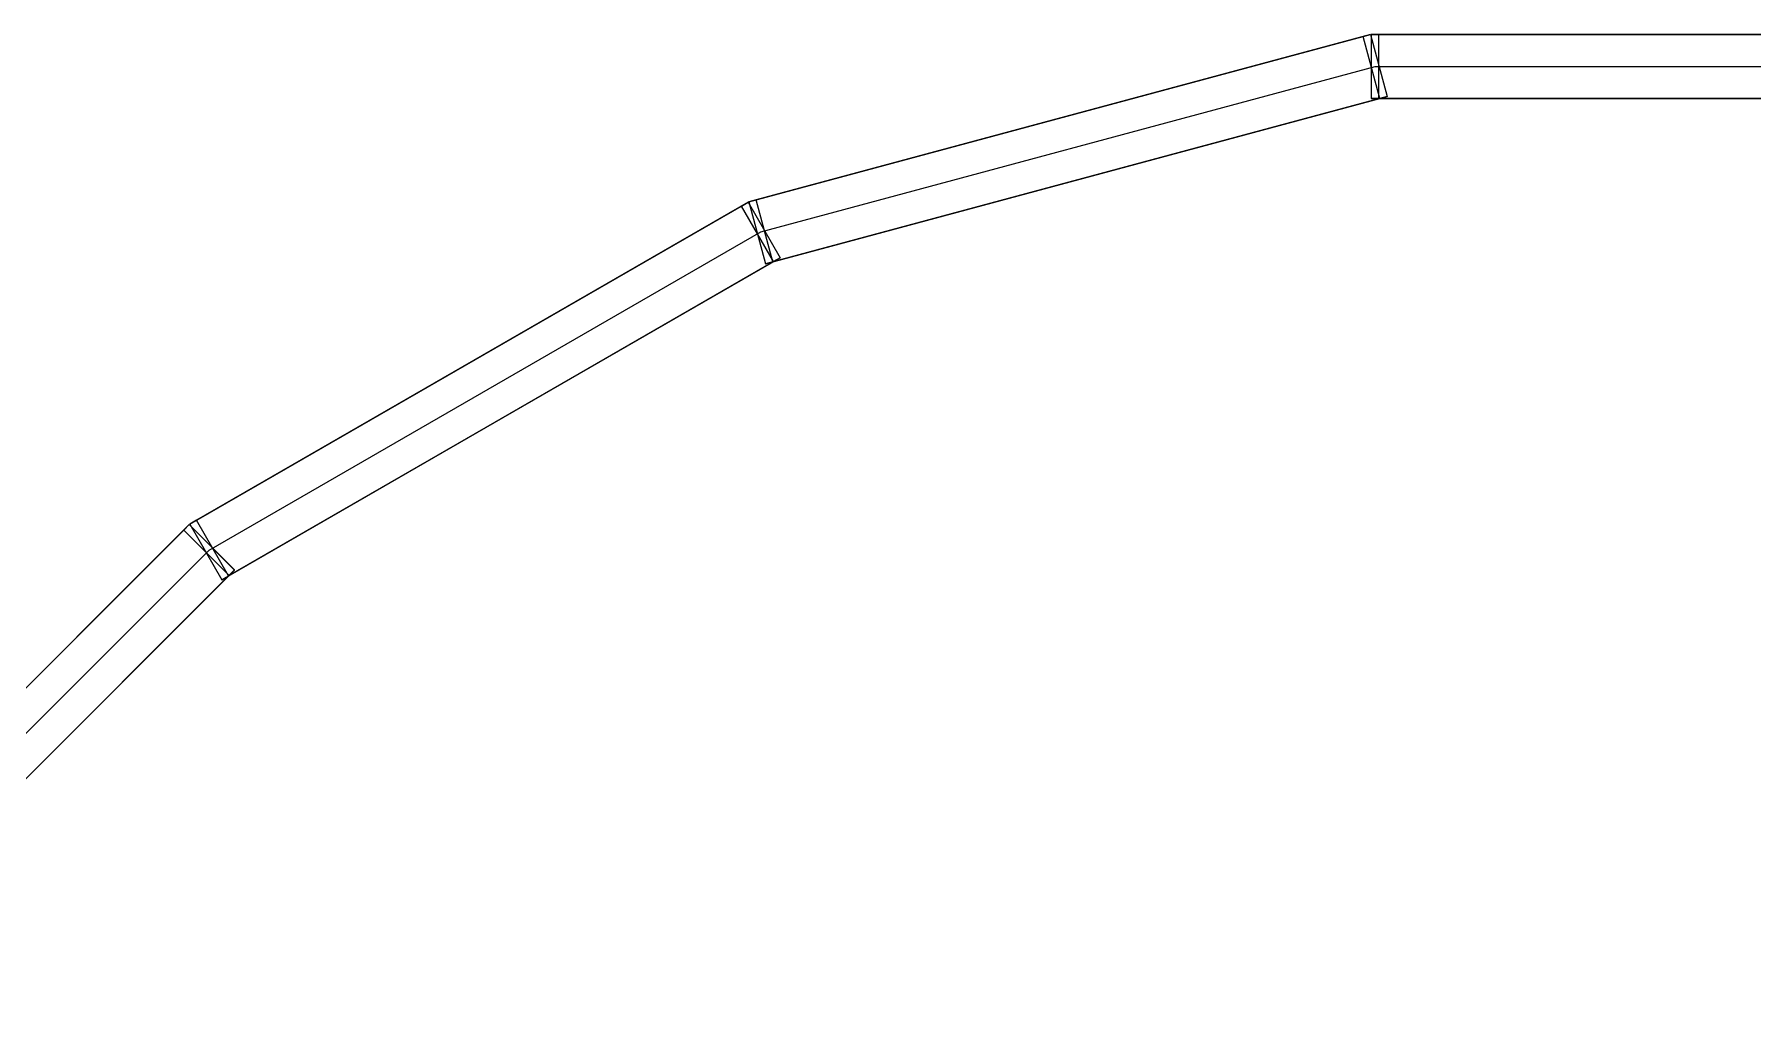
# Model space of a CAD drawing. Extents: x -300 to 609, y -118 to 2027.
# Drawn here: x -165.2 to -31.3, y 401.7 to 479 of the extents above; entities that cross this region are included whole.
import ezdxf

# ---------------------------------------------------------------- set-up
doc = ezdxf.new("R2010")
doc.units = 0

msp = doc.modelspace()

# ---------------------------------------------------------------- linework, layer by layer
at = {"layer": 'TUNNELS'}
for points in [[(-108.965, 466.0908, -27.3175), (-109.5352, 465.9372, -32.2825), (-61.6352, 478.8372, -38.1825), (-61.065, 478.9908, -33.2175)], [(-108.965, 466.0908, -170.3175), (-109.5352, 465.9372, -175.2825), (-61.6352, 478.8372, -181.1825), (-61.065, 478.9908, -176.2175)], [(-109.5352, 465.9372, -32.2825), (-108.235, 461.1092, -32.2825), (-60.335, 474.0092, -38.1825), (-61.6352, 478.8372, -38.1825)], [(-109.5352, 465.9372, -175.2825), (-108.235, 461.1092, -175.2825), (-60.335, 474.0092, -181.1825), (-61.6352, 478.8372, -181.1825)], [(-107.6648, 461.2628, -27.3175), (-108.965, 466.0908, -27.3175), (-61.065, 478.9908, -33.2175), (-59.7648, 474.1628, -33.2175)], [(-107.6648, 461.2628, -170.3175), (-108.965, 466.0908, -170.3175), (-61.065, 478.9908, -176.2175), (-59.7648, 474.1628, -176.2175)], [(-61.6352, 478.8372, -38.1825), (-61.065, 478.9908, -33.2175), (-59.7648, 474.1628, -33.2175), (-60.335, 474.0092, -38.1825)], [(-61.6352, 478.8372, -181.1825), (-61.065, 478.9908, -176.2175), (-59.7648, 474.1628, -176.2175), (-60.335, 474.0092, -181.1825)], [(-60.9996, 479, -38.182), (-60.9996, 474, -38.182), (-11.2996, 474, -44.182), (-11.2996, 479, -44.182)], [(-60.4004, 479, -33.218), (-60.9996, 479, -38.182), (-11.2996, 479, -44.182), (-10.7004, 479, -39.218)], [(-60.9996, 479, -38.182), (-60.9996, 474, -38.182), (-60.4004, 474, -33.218), (-60.4004, 479, -33.218)], [(-60.9996, 479, -181.182), (-60.9996, 474, -181.182), (-11.2996, 474, -187.182), (-11.2996, 479, -187.182)], [(-60.4004, 479, -176.218), (-60.9996, 479, -181.182), (-11.2996, 479, -187.182), (-10.7004, 479, -182.218)], [(-60.9996, 479, -181.182), (-60.9996, 474, -181.182), (-60.4004, 474, -176.218), (-60.4004, 479, -176.218)], [(-60.4004, 474, -33.218), (-60.4004, 479, -33.218), (-10.7004, 479, -39.218), (-10.7004, 474, -39.218)], [(-60.4004, 474, -176.218), (-60.4004, 479, -176.218), (-10.7004, 479, -182.218), (-10.7004, 474, -182.218)], [(-108.235, 461.1092, -32.2825), (-107.6648, 461.2628, -27.3175), (-59.7648, 474.1628, -33.2175), (-60.335, 474.0092, -38.1825)], [(-108.235, 461.1092, -175.2825), (-107.6648, 461.2628, -170.3175), (-59.7648, 474.1628, -176.2175), (-60.335, 474.0092, -181.1825)], [(-60.9996, 474, -38.182), (-60.4004, 474, -33.218), (-10.7004, 474, -39.218), (-11.2996, 474, -44.182)], [(-60.9996, 474, -181.182), (-60.4004, 474, -176.218), (-10.7004, 474, -182.218), (-11.2996, 474, -187.182)], [(-152.5891, 441.1155, -21.3181), (-153.1089, 440.8158, -26.2819), (-110.1089, 465.6158, -32.2819), (-109.5891, 465.9155, -27.3181)], [(-152.5891, 441.1155, -164.3181), (-153.1089, 440.8158, -169.2819), (-110.1089, 465.6158, -175.2819), (-109.5891, 465.9155, -170.3181)], [(-153.1089, 440.8158, -26.2819), (-150.6109, 436.4845, -26.2819), (-107.6109, 461.2845, -32.2819), (-110.1089, 465.6158, -32.2819)], [(-153.1089, 440.8158, -169.2819), (-150.6109, 436.4845, -169.2819), (-107.6109, 461.2845, -175.2819), (-110.1089, 465.6158, -175.2819)], [(-150.0911, 436.7842, -21.3181), (-152.5891, 441.1155, -21.3181), (-109.5891, 465.9155, -27.3181), (-107.0911, 461.5842, -27.3181)], [(-150.0911, 436.7842, -164.3181), (-152.5891, 441.1155, -164.3181), (-109.5891, 465.9155, -170.3181), (-107.0911, 461.5842, -170.3181)], [(-110.1089, 465.6158, -32.2819), (-109.5891, 465.9155, -27.3181), (-107.0911, 461.5842, -27.3181), (-107.6109, 461.2845, -32.2819)], [(-110.1089, 465.6158, -175.2819), (-109.5891, 465.9155, -170.3181), (-107.0911, 461.5842, -170.3181), (-107.6109, 461.2845, -175.2819)], [(-109.5352, 465.9372, -32.2825), (-108.235, 461.1092, -32.2825), (-107.6648, 461.2628, -27.3175), (-108.965, 466.0908, -27.3175)], [(-109.5352, 465.9372, -175.2825), (-108.235, 461.1092, -175.2825), (-107.6648, 461.2628, -170.3175), (-108.965, 466.0908, -170.3175)], [(-150.6109, 436.4845, -26.2819), (-150.0911, 436.7842, -21.3181), (-107.0911, 461.5842, -27.3181), (-107.6109, 461.2845, -32.2819)], [(-150.6109, 436.4845, -169.2819), (-150.0911, 436.7842, -164.3181), (-107.0911, 461.5842, -170.3181), (-107.6109, 461.2845, -175.2819)], [(-188.2556, 405.6799, -158.3181), (-188.6799, 405.2556, -163.2819), (-153.5799, 440.3556, -169.2819), (-153.1556, 440.7799, -164.3181)], [(-188.2591, 405.6764, -15.4175), (-188.6764, 405.2591, -20.3825), (-153.5764, 440.3591, -26.2825), (-153.1591, 440.7764, -21.3175)], [(-184.7236, 402.1409, -15.4175), (-188.2591, 405.6764, -15.4175), (-153.1591, 440.7764, -21.3175), (-149.6236, 437.2409, -21.3175)], [(-184.7201, 402.1444, -158.3181), (-188.2556, 405.6799, -158.3181), (-153.1556, 440.7799, -164.3181), (-149.6201, 437.2444, -164.3181)], [(-153.5799, 440.3556, -169.2819), (-153.1556, 440.7799, -164.3181), (-149.6201, 437.2444, -164.3181), (-150.0444, 436.8201, -169.2819)], [(-153.5764, 440.3591, -26.2825), (-153.1591, 440.7764, -21.3175), (-149.6236, 437.2409, -21.3175), (-150.0409, 436.8236, -26.2825)], [(-153.1089, 440.8158, -26.2819), (-150.6109, 436.4845, -26.2819), (-150.0911, 436.7842, -21.3181), (-152.5891, 441.1155, -21.3181)], [(-153.1089, 440.8158, -169.2819), (-150.6109, 436.4845, -169.2819), (-150.0911, 436.7842, -164.3181), (-152.5891, 441.1155, -164.3181)], [(-188.6799, 405.2556, -163.2819), (-185.1444, 401.7201, -163.2819), (-150.0444, 436.8201, -169.2819), (-153.5799, 440.3556, -169.2819)], [(-188.6764, 405.2591, -20.3825), (-185.1409, 401.7236, -20.3825), (-150.0409, 436.8236, -26.2825), (-153.5764, 440.3591, -26.2825)], [(-185.1444, 401.7201, -163.2819), (-184.7201, 402.1444, -158.3181), (-149.6201, 437.2444, -164.3181), (-150.0444, 436.8201, -169.2819)], [(-185.1409, 401.7236, -20.3825), (-184.7236, 402.1409, -15.4175), (-149.6236, 437.2409, -21.3175), (-150.0409, 436.8236, -26.2825)]]:
    msp.add_3dface(points, dxfattribs=at)
at = {"layer": 'TUNNELS_CL'}
for points in [[(-108.6, 463.6, -29.8), (-60.7, 476.5, -35.7)], [(-108.6, 463.6, -172.8), (-60.7, 476.5, -178.7)], [(-60.7, 476.5, -35.7), (-11, 476.5, -41.7)], [(-60.7, 476.5, -178.7), (-11, 476.5, -184.7)], [(-151.6, 438.8, -23.8), (-108.6, 463.6, -29.8)], [(-151.6, 438.8, -166.8), (-108.6, 463.6, -172.8)], [(-186.7, 403.7, -17.9), (-151.6, 438.8, -23.8)], [(-186.7, 403.7, -160.8), (-151.6, 438.8, -166.8)]]:
    msp.add_polyline3d(points, dxfattribs=at)

doc.saveas('drawing.dxf')
